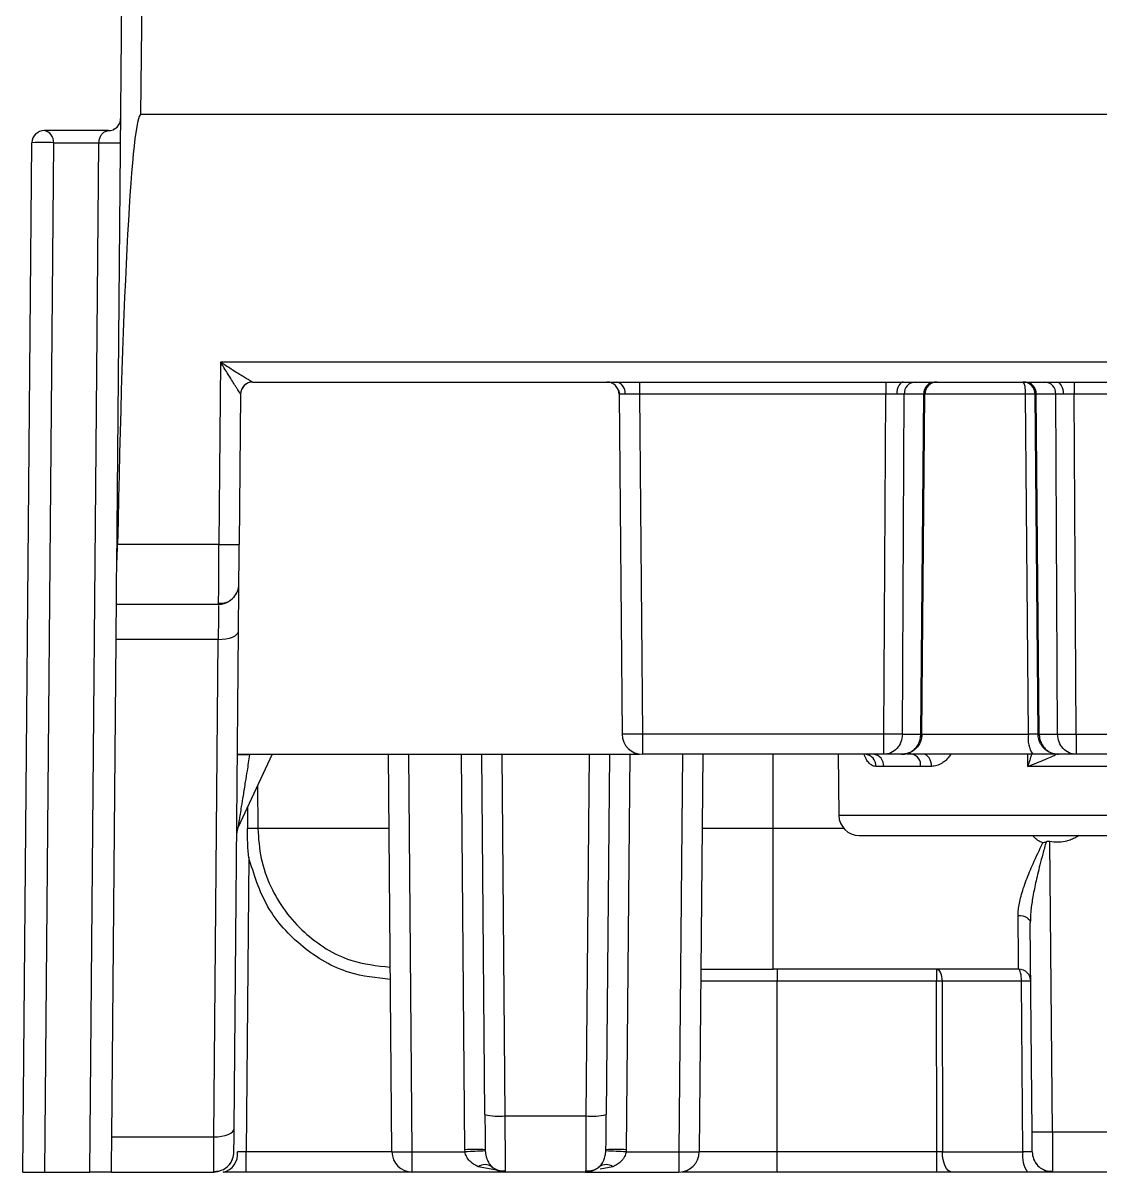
# Model space of a CAD drawing. Header units: inches. Extents: x 897.4 to 914.4, y -8.5 to 2.5.
# Drawn here: x 901.408 to 901.931, y -6.024 to -5.466 of the extents above; entities that cross this region are included whole.
import ezdxf

# ---------------------------------------------------------------- set-up
doc = ezdxf.new("R2010")
doc.units = ezdxf.units.IN
doc.header["$LTSCALE"] = 4
doc.header["$MEASUREMENT"] = 0
doc.layers.get('0').update_dxf_attribs({"linetype": 'CONTINUOUS'})

msp = doc.modelspace()

# ---------------------------------------------------------------- linework, layer by layer
for p, q in [((901.4539814721882, -5.730213188928245), (901.4619482401554, -4.817314521478218)), ((901.4657414363361, -5.51036595195562), (901.4717903397919, -4.817228612470647)), ((902.402161407066, -5.51036595195562), (901.4657414363361, -5.51036595195562)), ((901.4499771517798, -5.518239954327806), (901.4187426459367, -5.518239954327806)), ((901.4084769045274, -6.02375180127848), (901.4128373274889, -5.524093940035397)), ((901.4232663070123, -5.524093940035397), (901.418905884051, -6.02375180127848)), ((901.4232663070123, -5.524093940035397), (901.4453512652184, -5.524093940035397)), ((901.4409907689245, -6.02375180127848), (901.4453512652184, -5.524093940035397)), ((901.5043597902136, -5.630616452811573), (901.5035872324715, -5.719149003409327)), ((902.3635430165223, -5.630616452811573), (901.5043597902136, -5.630616452811573)), ((901.5199686832316, -5.640287211094148), (902.347934169337, -5.640287211094148)), ((901.6940399856784, -5.640697689685598), (901.6944072714355, -5.640910647225494)), ((901.7076241687528, -5.640287211094148), (901.7076241687528, -5.646141196801739)), ((901.8272550467667, -5.640287211094148), (901.8272550467667, -5.646141196801739)), ((901.9186005582022, -5.640287211094148), (901.9186005582022, -5.646141196801739)), ((901.5140657114232, -5.646141196801739), (901.5134293321081, -5.719063094401755)), ((901.5141711635384, -5.645072742477947), (901.514064318106, -5.646139400155827)), ((901.6977820324499, -5.646141196801739), (901.6992228324724, -5.811239242908355)), ((901.8272550467667, -5.646141196801739), (901.7076241687528, -5.646141196801739)), ((901.7076241687528, -5.646141196801739), (901.7090649687752, -5.811239242908355)), ((901.826337144037, -5.811239242908355), (901.8272550467667, -5.646141196801739)), ((901.8352571609922, -5.811239242908355), (901.8361750637218, -5.646141196801739)), ((901.8456207646043, -5.646141196801739), (901.8361750637218, -5.646141196801739)), ((901.8441799645819, -5.811239242908355), (901.8456207646043, -5.646141196801739)), ((901.8447332581902, -5.811239242908355), (901.8461740582127, -5.646141196801739)), ((901.8950582634981, -5.646141196801739), (901.8460290798874, -5.646141196801739)), ((901.8461696215973, -5.646140573475606), (901.8462810503099, -5.645072522480489)), ((901.8964627639399, -5.811239242908355), (901.8950582634981, -5.646141196801739)), ((901.9011223467786, -5.811239242908355), (901.8996815467563, -5.646141196801739)), ((901.909680541247, -5.646141196801739), (901.9002348403645, -5.646141196801739)), ((901.9016756037207, -5.811239242908355), (901.9002348403645, -5.646141196801739)), ((901.9105984256435, -5.811239242908355), (901.909680541247, -5.646141196801739)), ((901.9493022851999, -5.646141196801739), (901.9186005582022, -5.646141196801739)), ((901.9195184425987, -5.811239242908355), (901.9186005582022, -5.646141196801739)), ((901.5035872324715, -5.719149003409327), (901.4544150138465, -5.719149003409327)), ((901.4538248339977, -5.748161241590809), (901.5034184210883, -5.748161241590809)), ((901.5034184210883, -5.748161241590809), (901.503425021012, -5.747278758451996)), ((901.5109547273616, -6.002629331953715), (901.5130622296822, -5.761136141703656)), ((901.4515685400626, -6.006703098226552), (901.4536760423832, -5.765209907976493)), ((901.5032200567132, -5.765209907976493), (901.4536760423832, -5.765209907976493)), ((901.5011125543925, -6.006703098226552), (901.5032200567132, -5.765209907976493)), ((901.826337144037, -5.811239242908355), (901.7090649687752, -5.811239242908355)), ((901.7090649687752, -5.811239242908355), (901.7090649687752, -5.820995836866016)), ((901.826337144037, -5.820995836866016), (901.826337144037, -5.811239242908355)), ((901.8352571609922, -5.811239242908355), (901.8441799645819, -5.811239242908355)), ((901.8442619136353, -5.811239242908355), (901.8964627639399, -5.811239242908355)), ((901.9016756037207, -5.811239242908355), (901.9105984256435, -5.811239242908355)), ((901.9195184425987, -5.811239242908355), (901.9483844008033, -5.811239242908355)), ((901.9195184425987, -5.811239242908355), (901.9195184425987, -5.820995836866016)), ((901.5125398090506, -5.820995836866016), (901.70774472736, -5.820995836866016)), ((901.5294100208312, -5.820995836866016), (901.5127599531742, -5.856702011051912)), ((901.5875360626875, -6.013995133988333), (901.5858518354771, -5.820995836866016)), ((901.5973782356565, -6.013995133988333), (901.5956939351137, -5.820995836866016)), ((901.6229600901328, -6.012914653136806), (901.6212852494807, -5.820995836866016)), ((901.6326533614886, -5.995854583549519), (901.6311273857834, -5.820995836866016)), ((901.6424954977914, -5.996540902287773), (901.6409635454886, -5.820995836866016)), ((901.6832385137913, -5.820995836866016), (901.6817065248223, -5.996540902287773)), ((901.6930746734964, -5.820995836866016), (901.6915486977913, -5.995854583549519)), ((901.7029168097993, -5.820995836866016), (901.7012419691472, -6.012914653136806)), ((901.826337144037, -5.820995836866016), (901.7090649687752, -5.820995836866016)), ((901.7285080875, -5.820995836866016), (901.7268238236234, -6.013995133988333)), ((901.738350260469, -5.820995836866016), (901.7366659599262, -6.013995133988333)), ((901.7725340889078, -5.857030173927612), (901.7725340889078, -5.820995836866016)), ((901.8041589069086, -5.820995836866016), (901.8044173305899, -5.850609328101772)), ((901.8348911218874, -5.820995836866016), (901.826337144037, -5.820995836866016)), ((901.8403832484419, -5.820995836866016), (901.8375307980604, -5.820995836866016)), ((901.8961129679808, -5.826849822573607), (901.8960634685526, -5.820995836866016)), ((901.9195184425987, -5.820995836866016), (901.9109644830814, -5.820995836866016)), ((901.9483844008033, -5.820995836866016), (901.9195184425987, -5.820995836866016)), ((901.8261885357538, -5.826849822573607), (901.8223632932766, -5.826849822573607)), ((901.8493913010468, -5.826849822573607), (901.8440866489932, -5.826849822573607)), ((901.9717898754213, -5.826849822573607), (901.8961129679808, -5.826849822573607)), ((901.5222779232217, -5.836290720178218), (901.5224352947371, -5.857030173927612)), ((901.5173650866419, -5.846826251804192), (901.5173591467105, -5.857024747323635)), ((901.8044173305899, -5.850609328101772), (902.0634855128121, -5.850609328101772)), ((901.5861662851779, -5.857030173927612), (901.5224352947371, -5.857030173927612)), ((901.7725340889078, -5.857030173927612), (901.738035774102, -5.857030173927612)), ((901.7725340889078, -5.925326551628696), (901.7725340889078, -5.857030173927612)), ((901.8068745188709, -5.857030173927612), (901.7725340889078, -5.857030173927612)), ((901.9080648799112, -6.004238540030672), (901.9068355341127, -5.863368740703948)), ((901.5180093858656, -5.870921620119107), (901.5167608269558, -6.013995133988333)), ((901.8982227436085, -6.004238540030672), (901.8973375471676, -5.902802478495378)), ((901.8916799091918, -5.925326551628696), (901.7725340889078, -5.925326551628696)), ((901.7745025895009, -5.925326551628696), (901.7745025895009, -5.931180537336287)), ((901.8518509092999, -5.925326551628696), (901.8518509092999, -5.931180537336287)), ((901.7745025895009, -5.931180537336287), (901.7373886882439, -5.931180537336287)), ((901.8518509092999, -5.931180537336287), (901.7745025895009, -5.931180537336287)), ((901.7745025895009, -6.013995133988333), (901.7745025895009, -5.931180537336287)), ((901.852024377296, -6.013995133988333), (901.8518509092999, -5.931180537336287)), ((901.893058669931, -5.931180537336287), (901.8545287550318, -5.931180537336287)), ((901.854528791698, -5.931180537336287), (901.8547071363045, -6.013995133988333)), ((901.893763211792, -6.013995133988333), (901.893058669931, -5.931180537336287)), ((901.6424954977914, -5.996540902287773), (901.6817065248223, -5.996540902287773)), ((901.4515685400626, -6.006703098226552), (901.5011125543925, -6.006703098226552)), ((901.9080648799112, -6.004238540030672), (901.9598379451577, -6.004238540030672)), ((901.5167608269558, -6.02375180127848), (901.5167608269558, -6.013995133988333)), ((901.5875360626875, -6.013995133988333), (901.5167608269558, -6.013995133988333)), ((901.5973782356565, -6.013995133988333), (901.6229960597173, -6.013995133988333)), ((901.5973782356565, -6.02375180127848), (901.5973782356565, -6.013995133988333)), ((901.6229960597173, -6.013995133988333), (901.6229600901328, -6.012914653136806)), ((901.7012419691472, -6.012914653136806), (901.7012059995627, -6.013995133988333)), ((901.7012059995627, -6.013995133988333), (901.7268238236234, -6.013995133988333)), ((901.7268238236234, -6.013995133988333), (901.7268238236234, -6.02375180127848)), ((901.7745025895009, -6.013995133988333), (901.7366659599262, -6.013995133988333)), ((901.852024377296, -6.013995133988333), (901.7745025895009, -6.013995133988333)), ((901.7745025895009, -6.02375180127848), (901.7745025895009, -6.013995133988333)), ((901.852024377296, -6.02375180127848), (901.852024377296, -6.013995133988333)), ((901.8547072829695, -6.013995133988333), (901.893763211792, -6.013995133988333)), ((901.4084769045274, -6.02375180127848), (901.4143814163181, -6.02375180127848)), ((901.4143814163181, -6.02375180127848), (901.418905884051, -6.02375180127848)), ((901.418905884051, -6.02375180127848), (901.4409907689245, -6.02375180127848)), ((901.44551530999, -6.02375180127848), (901.4409907689245, -6.02375180127848)), ((901.4514198217806, -6.02375180127848), (901.44551530999, -6.02375180127848)), ((901.4514198217806, -6.02375180127848), (901.5010134088712, -6.02375180127848)), ((901.5010134088712, -6.02375180127848), (901.5010257287289, -6.023164554729068)), ((901.5973782356565, -6.02375180127848), (901.5167608269558, -6.02375180127848)), ((901.6426538226291, -6.02375180127848), (901.5973782356565, -6.02375180127848)), ((901.6392007425194, -6.023082935671939), (901.6293921191627, -6.021182964287237)), ((901.6815482366509, -6.02375180127848), (901.6426538226291, -6.02375180127848)), ((901.6815482366509, -6.02375180127848), (901.7268238236234, -6.02375180127848)), ((901.6948099401171, -6.021182964287237), (901.6885943152539, -6.022386937045508)), ((901.852024377296, -6.02375180127848), (901.7745025895009, -6.02375180127848)), ((901.9597528061412, -6.02375180127848), (901.908150055594, -6.02375180127848))]:
    msp.add_line(p, q)
at = {"flags": 128}
for points in [[(901.8357161490233, -5.640287211094148), (901.8351011461278, -5.640399189800561), (901.8345094629631, -5.640730909301841), (901.8339635392696, -5.641269756410368), (901.8334840914748, -5.641995344694976), (901.8330893060355, -5.642880101140861), (901.8327941427785, -5.643890512801832), (901.8326098215745, -5.644988226787613), (901.8325432723433, -5.646131626912291)], [(901.9101394559456, -5.640287211094148), (901.910754458841, -5.640399189800561), (901.9113461420059, -5.640730909301841), (901.9118920473661, -5.641269756410368), (901.9123714951609, -5.641995344694976), (901.9127662806003, -5.642880101140861), (901.9130614438571, -5.643890512801832), (901.9132457833944, -5.644988226787613), (901.9133123142924, -5.646131626912291)], [(901.4538248339977, -5.748161241590809), (901.4538296739418, -5.747603694698305), (901.4538441204415, -5.745952137110573), (901.4538675135046, -5.743268938107116), (901.4538990464737, -5.739655406517608), (901.4539375460289, -5.735248014098848), (901.4539814721882, -5.730213188928245)], [(901.4536760423832, -5.765209907976493), (901.4537179885652, -5.760402486845566), (901.4537545814759, -5.756211205263608), (901.4537845011303, -5.752785478171234), (901.4538066475411, -5.750247404157948), (901.453820214051, -5.74868747551171), (901.4538248339977, -5.748161241590809)], [(901.5032200567132, -5.765209907976493), (901.50513572125, -5.765144092070138), (901.5069781266329, -5.764921674639522), (901.5086768003431, -5.76455119891929), (901.510166696465, -5.764046781413031), (901.5113909089895, -5.763427781897099), (901.5123025784578, -5.762717813432049), (901.512866871939, -5.761944082370256), (901.5130622296822, -5.761136141703656)], [(901.8403832484419, -5.820995836866016), (901.8393188640711, -5.820808839026231), (901.83840224466, -5.820331811203563)], [(901.8493913010468, -5.826849822573607), (901.8493116619668, -5.825705102464178), (901.8490887312088, -5.8246057751637), (901.8487310886736, -5.82359371352179), (901.8482522275388, -5.822707343761209), (901.8476703709271, -5.821980398825605), (901.8470076652494, -5.821440451729787), (901.8462892635484, -5.821108108902373), (901.8455424821753, -5.820995836866016)], [(901.8914322287197, -5.899188873573383), (901.892580395456, -5.899252672836369), (901.8936847460318, -5.899453897178475), (901.8947031142675, -5.899784920021137), (901.8955966339455, -5.90023298151176), (901.8963312421259, -5.900781215178517), (901.8968788891327, -5.901408427932902), (901.8972186385413, -5.902090933381874), (901.8973375471676, -5.902802478495378)], [(901.4514198217806, -6.02375180127848), (901.4514243683948, -6.023225567357579), (901.4514380082371, -6.021665565378855), (901.451460154648, -6.019127528031812), (901.4514900743023, -6.015701800939437), (901.4515265938804, -6.011510482691237), (901.4515685400626, -6.006703098226552)], [(901.5011125543925, -6.006703098226552), (901.5030282189293, -6.006637245653954), (901.5048706243124, -6.006414901555825), (901.5065692980224, -6.006044352503105), (901.5080591941444, -6.005539971663089), (901.5092834800014, -6.004920972147158), (901.5101951494696, -6.00421104034835), (901.5107594429509, -6.003437309286558), (901.5109547273616, -6.002629331953715)], [(901.8591787679811, -6.02375180127848), (901.858311171337, -6.023564730106209), (901.8574765743117, -6.023010776505528), (901.8567066198729, -6.022110840235001), (901.8560306410152, -6.020899240898167), (901.855474340775, -6.019422031296352), (901.8550587655757, -6.017735237449005), (901.854799828567, -6.015903098614029), (901.8547072829695, -6.013995133988333)], [(901.5010134088712, -6.02375180127848), (901.5029230601441, -6.023564730106209), (901.503711897698, -6.023374652302003)], [(901.636022989229, -6.021182964287237), (901.6367223978161, -6.021763757577864), (901.6368292065822, -6.021843323325379)], [(901.6871826282285, -6.021979501752234), (901.6874796614638, -6.021763757577864), (901.6881790700509, -6.021182964287237)]]:
    msp.add_lwpolyline(points, dxfattribs=at)
for centre, radius, start, end in [((901.4499771223334, -5.512334452288006), 0.005905511811024079, 270, 359.4999999999888), ((901.4187426279648, -5.524145475910054), 0.005905511811024071, 90, 179.4999999999966), ((901.4179556358182, -5.523522935476074), 0.005341280252872463, 353.8631211189904, 81.52691227151533), ((901.4167292128859, -5.585665229792249), 0.06169416904591658, 88.12977942501097, 93.61682108481484), ((901.417587031089, -5.695789831201542), 0.1717897936966869, 88.1054878984237, 89.61457341867661), ((901.4505657549802, -5.406545353151609), 0.1176641881876175, 267.4600076526692, 272.5399923473308), ((901.5199710270313, -5.646192720004542), 0.005905511811024071, 90, 179.4999999999966), ((901.5199694428883, -5.646192416792343), 0.005905397022170912, 123.0077062096422, 169.0704493351559), ((901.519968626784, -5.646190847747269), 0.005903636653390298, 89.99945216693462, 123.0093595564477), ((901.6918767475247, -5.646192720004542), 0.005905511811024056, 0.5000000000034318, 90), ((901.6954622752127, -5.645433149447773), 0.005247365049541107, 352.4802967368348, 78.71646540426946), ((901.8418145848678, -5.645923599318063), 0.005643717517828042, 92.92033770984, 182.2096266097843), ((901.8512603049323, -5.645923618656077), 0.005643735939979192, 92.92015043615056, 182.2094229260394), ((901.8518694040189, -5.646122155310697), 0.005835364654967688, 90.68779249829981, 180.1747227122105), ((901.8520793320642, -5.646192720004542), 0.005905511811024056, 90, 179.4999999999534), ((901.8937762638976, -5.646192720004542), 0.005905511811024071, 0.50000000000333, 90), ((901.8939862387481, -5.646122081958993), 0.005835290415146681, 359.8245548329053, 89.31292995659214), ((901.8945952597578, -5.645923655481068), 0.00564377476925208, 357.7909664089207, 87.07946022888063), ((901.9040409976049, -5.645923619885098), 0.005643739204315111, 357.7905908389405, 87.07944484143799), ((901.5072774107316, -5.578092191821416), 0.141105072591095, 268.5014305715191, 272.4987825403795), ((901.503418424591, -5.73831870425651), 0.009842519685039498, 318.6367157208888, 359.5000000000025), ((901.503418424591, -5.73831870425651), 0.009842519685039646, 269.9999999992118, 301.4070252471642), ((901.7090649682883, -5.811153349925803), 0.00984251968503981, 180.4999999999963, 270), ((901.844456611386, -5.787178312968829), 0.02406252029628314, 269.3412558903765, 270.65874410963), ((901.9095540401422, -5.813552598566522), 0.01329410121091548, 169.9787336964466, 214.0482115149264), ((901.9013989752497, -5.78718432967524), 0.02405650377680998, 269.3411347987279, 270.6588652012656), ((901.5154896816401, -5.990208605643753), 0.1689217798333482, 88.99845047853952, 91.00154952146048), ((901.8168427472502, -5.826509230377845), 0.005531042530388584, 356.4695897508899, 85.42163975941985), ((901.8207388402361, -5.82643414412272), 0.005465525574887073, 355.6381795406919, 84.27951692304023), ((901.8389003733955, -5.826117592314137), 0.005237710924479748, 351.9637458090892, 77.92138903476999), ((901.8142594697101, -5.85052342866596), 0.009842519685041353, 180.4999999956918, 270), ((901.5181121599445, -5.859197790251801), 0.005905511811025159, 155.0000000000027, 179.4999999999967), ((901.5196901278939, -6.050746011752647), 0.1937352878678854, 89.18811002524177, 90.68938709070447), ((901.891679897131, -5.931232090083283), 0.005905511811024068, 0.4999999999990553, 90), ((901.6397741982285, -5.964652017768209), 0.0320047875670692, 257.1445069852475, 274.8776286660959), ((901.6844278255566, -5.964651654137322), 0.03200514998070152, 265.1224245955277, 282.8554101281575), ((901.9031438117598, -5.722227068094581), 0.2820544047082257, 269.0002966169322, 270.9997033830676), ((901.5039144262976, -6.015175227003391), 0.008745623590567117, 281.2836862368594, 7.519783261466287), ((901.5010133822864, -6.013909255437613), 0.00984251968503981, 318.6367157202975, 359.5000000000051), ((901.597378229605, -6.013909255437613), 0.009842519685039816, 180.4999999999989, 270), ((901.6278811766173, -6.294928369016576), 0.2820566486302059, 89.00030084627383, 90.9996991537262), ((901.6423624166995, -6.306313962247318), 0.292959644213109, 91.86645653736431, 93.7903523543638), ((901.6818395762967, -6.306315303883756), 0.2929609872966133, 86.20965205611444, 88.13353905216296), ((901.6963208826626, -6.294928204763636), 0.2820564844022672, 89.00030026414025, 90.99969973585975), ((901.7268238230497, -6.013909255437613), 0.009842519685039816, 270, 359.5000000000025), ((901.9060252945648, -6.016286983530637), 0.01247442376430259, 169.4132590503026, 216.756094475759), ((901.908150040978, -6.013909255437613), 0.009842519685039547, 180.4999999999989, 221.6161145038671), ((901.6327075541959, -6.026123728066489), 0.005950063544313524, 56.13692914116874, 123.8630708588334), ((901.6426538201563, -6.013909255437613), 0.009842519685039353, 239.5260514900019, 269.9999999986582), ((901.6815482324985, -6.013909255437613), 0.00984251968503944, 269.9999999993551, 302.3534430544672), ((901.691494505084, -6.026123694453061), 0.005950035632706645, 56.13674878342755, 123.8632512165801), ((901.908150040978, -6.013909255437613), 0.009842519685039571, 239.9777820168421, 270)]:
    msp.add_arc(centre, radius, start, end)
msp.add_ellipse((901.4632821150442, -5.792347683088064), major_axis=(0.002462318096049465, 0.2819817216399834), ratio=0.03490348340044997, start_param=0.0003047838548551065, end_param=1.308506964775689)
for points, knots in [([(901.4453512363132, -5.524093941251599), (901.4453705337805, -5.523794337876359), (901.4454121654163, -5.523147984737653), (901.4456149928048, -5.522256714544282), (901.4459033889103, -5.521404604866496), (901.4462940766292, -5.520606418467315), (901.4469828022477, -5.519593232316643), (901.4482661923986, -5.518524703886978), (901.4493282867716, -5.518347945902693), (901.4499771223334, -5.51823996409903)], [0, 0, 0, 0, 0.05168176916563827, 0.1114963197165196, 0.1834837232101979, 0.2699951158658561, 0.3723859513708925, 0.616589331179332, 1, 1, 1, 1]), ([(901.4541431703202, -5.516520050862944), (901.4538077311321, -5.516828194448695), (901.4532679755986, -5.517324028601123), (901.4525825250258, -5.517627992453307), (901.452323058013, -5.517743053401381)], [0, 0, 0, 0, 0.6214650286629405, 1, 1, 1, 1]), ([(901.5043598268644, -5.630616464162389), (901.5054817161069, -5.631325723407785), (901.5073898382819, -5.63253203972027), (901.510284190508, -5.634336158607919), (901.512838824721, -5.635939639280359), (901.5152909139024, -5.637456992797491), (901.5172660645167, -5.638685077675126), (901.518745507348, -5.639595391576976), (901.5197300896297, -5.640176638733969), (901.5198922006766, -5.640251768645731), (901.5199686701155, -5.640287208193518)], [0, 0, 0, 0, 0.17667685932107, 0.3004940419477802, 0.4601695018389719, 0.592705345296911, 0.7180108206016471, 0.8252197191809129, 0.9175543539300174, 1, 1, 1, 1]), ([(901.5140642825036, -5.646139410149721), (901.5140424995737, -5.646109854638278), (901.5139975372617, -5.646048848881414), (901.5137328017112, -5.64563136891624), (901.5133218774365, -5.644983911252123), (901.5127485705532, -5.644081114126334), (901.5120198438012, -5.642932187370612), (901.5110107973712, -5.641328247058075), (901.5096356194373, -5.639114088336584), (901.508040615429, -5.636561110737385), (901.5062513444477, -5.633660834227837), (901.5050602845873, -5.631743840689391), (901.5043598268644, -5.630616464162389)], [0, 0, 0, 0, 0.05428158049074643, 0.1120430248055164, 0.175057927648909, 0.2446996528036852, 0.3219891051989283, 0.4076742612647186, 0.5400691377138239, 0.6996984391483612, 0.8233938070542924, 0.9999999999999999, 0.9999999999999999, 0.9999999999999999, 0.9999999999999999]), ([(901.697407963438, -5.644182926090516), (901.6974649627682, -5.6442953514348), (901.6977698685072, -5.644896746792726), (901.6978034140462, -5.645580458654936), (901.6978306885545, -5.64613635685765)], [0, 0, 0, 0, 0.1869408248716509, 0.9999999999999999, 0.9999999999999999, 0.9999999999999999, 0.9999999999999999]), ([(901.8950582691052, -5.646141185346088), (901.8950566421614, -5.645822962166275), (901.8950528717473, -5.645085485470085), (901.89497466422, -5.644040266466672), (901.8948655842112, -5.642949406912479), (901.8946617669484, -5.641856790574075), (901.8943383092441, -5.640627070115399), (901.8939890615577, -5.640415884326459), (901.8937762638976, -5.64028720819352)], [0, 0, 0, 0, 0.1039065821735861, 0.2408017008018002, 0.3522484299444547, 0.5013984991208489, 0.6962006140028755, 1, 1, 1, 1]), ([(901.8996815508449, -5.646141185346087), (901.899645230624, -5.646137732728195), (901.8995762619027, -5.646131176527934), (901.8990732212006, -5.646123520708868), (901.8984204163562, -5.646119195686663), (901.8976936316127, -5.646118435071817), (901.8969791684082, -5.646120847346952), (901.8963328398262, -5.646125694283042), (901.8957921074642, -5.646131520679774), (901.895380004498, -5.646137485329704), (901.8951491168468, -5.646140140580297), (901.8950582691052, -5.646141185346088)], [0, 0, 0, 0, 0.1869143765111353, 0.3549330166604834, 0.504027603204232, 0.6341727171661189, 0.7453461107332207, 0.8375289266994763, 0.9107058500123582, 0.9648652848173254, 1, 1, 1, 1]), ([(901.503425021012, -5.747278758451996), (901.5034260972226, -5.747141048627349), (901.5034304932728, -5.746578538485172), (901.5034540532288, -5.74290082229999), (901.5034841642538, -5.737632678660269), (901.5035135203976, -5.732342959603079), (901.5035476148742, -5.726078950184777), (901.503573786437, -5.721500996214071), (901.5035872324715, -5.719149003409327)], [0, 0, 0, 0, 0.08624599318392598, 0.3522932805448283, 0.5000520087718793, 0.6572601825036797, 0.8239122564776533, 1, 1, 1, 1]), ([(901.513260569503, -5.738404595353935), (901.5132605695031, -5.73840459534371), (901.5132786572967, -5.736331939489359), (901.5133410023951, -5.729187898823008), (901.5133847728953, -5.724172296290352), (901.5134293601122, -5.719063107291677)], [0, 0, 0, 0, 0.5, 0.5, 1, 1, 1, 1]), ([(901.5130621941449, -5.761136159852333), (901.5131211161217, -5.754384370065738), (901.5131718578974, -5.748569938489302), (901.5132416667662, -5.740570634438027), (901.513260569503, -5.738404595355806), (901.513260569503, -5.738404595353935)], [0, 0, 0, 0, 0.5, 0.5, 1, 1, 1, 1]), ([(901.5034217210502, -5.747591741503056), (901.504328147954, -5.747609636175901), (901.5061898857792, -5.747646390589489), (901.5088595655884, -5.746559519236185), (901.5111670439024, -5.744684750670942), (901.5120897052307, -5.742889670270451), (901.5125450156571, -5.742003842721606)], [0, 0, 0, 0, 0.2399941596156467, 0.4929313141369682, 0.7497742101292743, 1, 1, 1, 1]), ([(901.5034116011672, -5.748695432086461), (901.5034101962063, -5.748803309969221), (901.503405465639, -5.749166539751819), (901.503370290261, -5.752082357292915), (901.5033097946509, -5.757392443678892), (901.5032505379396, -5.762554555008188), (901.5032200567132, -5.765209907976493)], [0, 0, 0, 0, 0.1169727941986083, 0.3938527668466005, 0.6882022195745676, 0.9999999999999999, 0.9999999999999999, 0.9999999999999999, 0.9999999999999999]), ([(901.7090649682883, -5.811239241023227), (901.7089186701327, -5.811240501095716), (901.7086234967991, -5.811243043436701), (901.7080245032814, -5.811247906778204), (901.706944049447, -5.811256040383977), (901.7047463508599, -5.811269804191321), (901.7022164921523, -5.811276681435312), (901.6998028329064, -5.811272180174445), (901.6994430324647, -5.811251746853026), (901.6992228233763, -5.811239241023227)], [0, 0, 0, 0, 0.02855136316954762, 0.05760565472281536, 0.1171351627632825, 0.2411407109495039, 0.5008427151962693, 0.6945001784812699, 1, 1, 1, 1]), ([(901.8352571642916, -5.811239241023227), (901.8349812814032, -5.811242310611072), (901.8344678335211, -5.811248023445916), (901.8334821118324, -5.811252996181638), (901.8325393367458, -5.811255021332412), (901.8311430501489, -5.811255515472576), (901.8295193001571, -5.811253080188845), (901.8279152140478, -5.811247067271931), (901.827140652328, -5.811243454285073), (901.8266925570205, -5.811241181292139), (901.8264701194305, -5.81123996693564), (901.8263371517168, -5.811239241023227)], [0, 0, 0, 0, 0.1580068652923536, 0.2940678589850443, 0.4081616351436932, 0.50027056487909, 0.7548861385197886, 0.8792571356311949, 0.9401504571739063, 0.9642234170976325, 1, 1, 1, 1]), ([(901.8352571642916, -5.811239241023227), (901.8352368980594, -5.813801593716318), (901.8342665232733, -5.816339360749321), (901.8309678988011, -5.819947366181482), (901.8286595203442, -5.820995869610842), (901.8263371517168, -5.820995869610842)], [0, 0, 0, 0, 0.5, 0.5, 1, 1, 1, 1]), ([(901.8348911113005, -5.820995869610842), (901.835493628577, -5.820959980494235), (901.836671995151, -5.820889790746934), (901.838333630784, -5.820347571913365), (901.8398072720046, -5.819558249478286), (901.8410663525204, -5.818555815479758), (901.8420996977318, -5.817410794089422), (901.8429079725702, -5.81617877623149), (901.8435030843666, -5.814910573448987), (901.843898730835, -5.813648163130928), (901.8441311159395, -5.812425363515327), (901.8441640759565, -5.811625242336928), (901.8441799768103, -5.811239241023227)], [0, 0, 0, 0, 0.1248219615019363, 0.2441191860893426, 0.3578933957739875, 0.4661470048273298, 0.5688832473962909, 0.6661063410740327, 0.7578216992288563, 0.8440362105055695, 0.9247586124954889, 1, 1, 1, 1]), ([(901.8447332562126, -5.811239241023227), (901.8446888259999, -5.811898053278696), (901.8445947052559, -5.813293677922221), (901.8438640875362, -5.815404110124177), (901.8425662784591, -5.817496951891387), (901.8405885437542, -5.819331944352045), (901.8379602834722, -5.8207117989368), (901.8359402221629, -5.820898767977845), (901.8348911113005, -5.820995869610842)], [0, 0, 0, 0, 0.1285555395003132, 0.2723314229489743, 0.4313556627834509, 0.6056414966864764, 0.7951914688950893, 1, 1, 1, 1]), ([(901.9011223397492, -5.811239241023227), (901.9011224775703, -5.811255033752111), (901.9006598530585, -5.811263726397725), (901.8989657442947, -5.811263732900461), (901.8977785829837, -5.81125504160789), (901.8964627805893, -5.811239241023227)], [0, 0, 0, 0, 0.5, 0.5, 1, 1, 1, 1]), ([(901.9109644846613, -5.820995869610842), (901.9103256771134, -5.820959980494235), (901.9090763362378, -5.820889790746934), (901.9073117113035, -5.820347571913365), (901.905746756526, -5.819558249478283), (901.9044104236843, -5.818555815479754), (901.9033151411463, -5.817410794089417), (901.9024601327309, -5.816178776231485), (901.9018323466403, -5.814910573448983), (901.901416406163, -5.813648163130924), (901.9011732698492, -5.812425363515325), (901.9011389139948, -5.811625242336927), (901.9011223397492, -5.811239241023227)], [0, 0, 0, 0, 0.1248219615020946, 0.2441191860896136, 0.3578933957743416, 0.4661470048277367, 0.5688832473967167, 0.6661063410744321, 0.7578216992292095, 0.8440362105058428, 0.9247586124956486, 1, 1, 1, 1]), ([(901.9016756191515, -5.811239241023228), (901.9017182802119, -5.811898053278695), (901.9018086531925, -5.813293677922219), (901.9025042400535, -5.815404110124174), (901.9037320247463, -5.817496951891384), (901.9055969590008, -5.819331944352044), (901.908070811517, -5.8207117989368), (901.9099753632441, -5.820898767977845), (901.9109644846613, -5.820995869610842)], [0, 0, 0, 0, 0.1285555395001329, 0.2723314229486829, 0.4313556627831228, 0.6056414966861858, 0.7951914688949044, 1, 1, 1, 1]), ([(901.9105984316702, -5.811239241023227), (901.9113849591897, -5.811249586086152), (901.9126608631931, -5.811255188485536), (901.9157998275227, -5.811255188485536), (901.9176575551893, -5.811249586086152), (901.9195184442451, -5.811239241023227)], [0, 0, 0, 0, 0.5, 0.5, 1, 1, 1, 1]), ([(901.9195184442451, -5.820995869610842), (901.9171960756175, -5.820995869610842), (901.9148876971608, -5.819947366181482), (901.9115890726886, -5.81633936074932), (901.9106186979025, -5.813801593716319), (901.9105984316702, -5.811239241023227)], [0, 0, 0, 0, 0.5, 0.5, 1, 1, 1, 1]), ([(901.5184423291311, -5.821312614186095), (901.5180338333236, -5.823879640301815), (901.5173412269795, -5.828232043778021), (901.5162749798051, -5.834816966025106), (901.5153528234697, -5.840612544582047), (901.514503018239, -5.845866823971813), (901.5138686212238, -5.849853252825449), (901.5134004849938, -5.852808954947186), (901.5130618725656, -5.854917947285821), (901.5128186557516, -5.856377177878401), (901.5127779108869, -5.856602625174856), (901.5127599486037, -5.856702013115537)], [0, 0, 0, 0, 0.2007616255518868, 0.3403921727127719, 0.5171972200482284, 0.6587122326272163, 0.7612718643540124, 0.84484561566634, 0.9105181281724104, 0.9605521152439659, 1, 1, 1, 1]), ([(901.8223632864274, -5.826849846762791), (901.8219783072391, -5.826816526440492), (901.8212090159624, -5.826749943534021), (901.8201138604807, -5.826199108891464), (901.8189307043172, -5.82518504544475), (901.817714416835, -5.82355716012901), (901.8170333599988, -5.821848428884568), (901.8166935515454, -5.820995869610806)], [0, 0, 0, 0, 0.1656838085627051, 0.3310805168740115, 0.5001550078467045, 0.7506059042987939, 1, 1, 1, 1]), ([(901.8985389935682, -5.820995869610842), (901.895936610534, -5.820995869610842), (901.8907493329497, -5.820995869610842), (901.8831053548538, -5.820995869610842), (901.8756039071823, -5.820995869610842), (901.8682524536636, -5.820995869610842), (901.8610479333073, -5.820995869610842), (901.8539958837772, -5.820995869610842), (901.8470777603266, -5.820995869610842), (901.8426197661718, -5.820995869610842), (901.8403832542123, -5.820995869610842)], [0, 0, 0, 0, 0.1259900294581205, 0.2511333831628864, 0.3757090895113633, 0.4999999999999999, 0.6242909104886368, 0.7488666168371128, 0.8740099705418795, 1, 1, 1, 1]), ([(901.858787287851, -5.820995869610806), (901.8583839747813, -5.821572329507218), (901.857579463165, -5.822722226988293), (901.8561333090726, -5.824150697930968), (901.8542923534978, -5.825504574733542), (901.8520187196395, -5.826619427702425), (901.8502617376289, -5.826773511463159), (901.8493913036026, -5.826849846762791)], [0, 0, 0, 0, 0.1660336311277607, 0.3311967673661042, 0.4991297272227213, 0.7518617006320683, 1, 1, 1, 1]), ([(901.8961129710876, -5.826849846763411), (901.8991273420236, -5.825678759705366), (901.9020711007348, -5.824513712203858), (901.9070515316369, -5.822443967930569), (901.9091288067638, -5.821513285779266), (901.9095964685885, -5.821153070457777)], [0, 0, 0, 0, 0.5, 0.5, 1, 1, 1, 1]), ([(901.9109644846613, -5.820995869610842), (901.9109240935707, -5.820995869610842), (901.9108443805973, -5.820995869610842), (901.9101597908141, -5.820995869610842), (901.9090520180614, -5.820995869610842), (901.9075465234639, -5.820995869610842), (901.9056854979899, -5.820995869610842), (901.9035279308335, -5.820995869610842), (901.9011329049818, -5.820995869610842), (901.899406737917, -5.820995869610842), (901.8985389935682, -5.820995869610842)], [0, 0, 0, 0, 0.1263140788959814, 0.2492844502804842, 0.3726357461308134, 0.5000591991364364, 0.6235367069622665, 0.7499737364150997, 0.8743117733500329, 1, 1, 1, 1]), ([(901.5180093979958, -5.870921608582077), (901.5178217272481, -5.868628670421835), (901.5174432100004, -5.864003993148089), (901.5173873331075, -5.859364153178237), (901.5173591602581, -5.857024769109317)], [0, 0, 0, 0, 0.4958050096294746, 1, 1, 1, 1]), ([(901.5224352947371, -5.857030173927612), (901.5227772062069, -5.861924269588155), (901.5234530883973, -5.871598797608049), (901.5282776616948, -5.885250476333711), (901.5354300367513, -5.897394597022356), (901.5476163537348, -5.910681518040215), (901.5649483782332, -5.921920718630393), (901.5802470583021, -5.923615175307889), (901.5867536050598, -5.924335829740267)], [0, 0, 0, 0, 0.143125664562842, 0.2829272961177442, 0.4195336943573428, 0.55305027610916, 0.8099117529239797, 1, 1, 1, 1]), ([(901.8142594697101, -5.860365948350999), (901.8142594697101, -5.860365948350999), (901.8678916360807, -5.860365948350999), (902.0000112039756, -5.860365948350999), (902.0536433703462, -5.860365948350999), (902.0536433703462, -5.860365948350999)], [0, 0, 0, 0, 0.5, 0.5, 1, 1, 1, 1]), ([(901.903388173937, -5.864002113387173), (901.9017593034228, -5.863229123094504), (901.8998385116728, -5.86231759982484), (901.898659763081, -5.860623405153158), (901.8984806172962, -5.860365922059432)], [0, 0, 0, 0, 0.8480203615148052, 1, 1, 1, 1]), ([(901.9210331535038, -5.860365948350999), (901.9203386974009, -5.860809335355932), (901.9189503591144, -5.861695742937465), (901.916652416091, -5.862662906371721), (901.9138604999364, -5.863444519238564), (901.9105351773238, -5.863861012026771), (901.9080692379882, -5.863532878981577), (901.9068355440336, -5.863368716080936)], [0, 0, 0, 0, 0.1658733624221153, 0.3316096421176145, 0.500159418435441, 0.7499328978595682, 1, 1, 1, 1]), ([(901.8914322454115, -5.899188876469112), (901.8914575919795, -5.898262470682461), (901.8915101939831, -5.896339890850648), (901.8920093745646, -5.893221053164576), (901.8928060759133, -5.889796890775314), (901.8939371063406, -5.886045782642911), (901.8958052838022, -5.880802948065043), (901.8989144476767, -5.873446254970263), (901.9017890367533, -5.867377960021534), (901.9033881799953, -5.864002147827424)], [0, 0, 0, 0, 0.08612436509007812, 0.1787348154941223, 0.2784011768611038, 0.3855807330347983, 0.5006411629799141, 0.7222050566936123, 1, 1, 1, 1]), ([(901.9050062181302, -5.863421448542661), (901.9044627029193, -5.865401301481369), (901.9034321040212, -5.869155445277059), (901.902038636084, -5.874462556672353), (901.9008824378305, -5.879141640622107), (901.8996337256605, -5.884579653477718), (901.8984370148182, -5.890623104885401), (901.8974947256341, -5.897120389805862), (901.897387096879, -5.90101086288156), (901.8973375323586, -5.902802479181411)], [0, 0, 0, 0, 0.1480113677981025, 0.2806551674862264, 0.3979382061295783, 0.4998706379753652, 0.6911761757260036, 0.8577823862071187, 1, 1, 1, 1]), ([(901.9033881801104, -5.864002159739847), (901.9036789899808, -5.863900708751363), (901.9042232305534, -5.863710846749801), (901.9047574496237, -5.86351339301182), (901.90500621372, -5.863421446835821)], [0, 0, 0, 0, 0.5343406666357524, 1, 1, 1, 1]), ([(901.9068355440336, -5.863368716080936), (901.9064947542014, -5.863312796829815), (901.9058757637788, -5.863211228421367), (901.9052758464582, -5.863356263580937), (901.9050062181302, -5.863421448542662)], [0, 0, 0, 0, 0.5505575205463878, 0.9999999999999999, 0.9999999999999999, 0.9999999999999999, 0.9999999999999999]), ([(901.5868052311301, -5.930249141429185), (901.580044206639, -5.929539483820775), (901.5646592070129, -5.927924627661874), (901.5435254832289, -5.91533552002857), (901.5256559090941, -5.895863179251171), (901.5205584033258, -5.879236048495699), (901.5180093858656, -5.870921620119107)], [0, 0, 0, 0, 0.2071604639388013, 0.4714024722738664, 0.7356738003112459, 1, 1, 1, 1]), ([(901.891679897131, -5.925326578272259), (901.89167949719, -5.925287775233215), (901.8916786915685, -5.925209612287262), (901.8916722833056, -5.924571719645813), (901.8916620878184, -5.923536454270819), (901.8916477161697, -5.922055013242458), (901.8916292743827, -5.92012966814637), (901.891606734787, -5.91775310004475), (901.8915800997044, -5.914924636772517), (901.8915493883005, -5.911649179510178), (901.8915145198239, -5.907926588165111), (901.8914758034988, -5.903797875632995), (901.8914468257746, -5.900731664168223), (901.8914322454115, -5.899188876469112)], [0, 0, 0, 0, 0.08482233373320915, 0.1708619647010223, 0.258118915416258, 0.3465932060264361, 0.4362848544222873, 0.5271938763390348, 0.6193202854509743, 0.7126640934599018, 0.8072253101778387, 0.9030039436045155, 1, 1, 1, 1]), ([(901.7374397643205, -5.925326551628696), (901.7389669818211, -5.925326551628696), (901.750358782488, -5.925326551628695), (901.762243055582, -5.925326551628696), (901.7725340889078, -5.925326551628696)], [0, 0, 0, 0, 0.1340628707748653, 1, 1, 1, 1]), ([(901.8518509124935, -5.925326578272259), (901.8525570803862, -5.925326578272259), (901.8532347180562, -5.925941742824017), (901.8542377382765, -5.928134421095029), (901.8545225973329, -5.929623347383309), (901.854528759732, -5.931180555424829)], [0, 0, 0, 0, 0.4999999999999999, 0.4999999999999999, 0.9999999999999999, 0.9999999999999999, 0.9999999999999999, 0.9999999999999999]), ([(901.8930586545133, -5.931180555424829), (901.8930554253635, -5.930857350095781), (901.8930480567344, -5.930119824651683), (901.8929693232882, -5.9290737071668), (901.8928504419397, -5.927987415537432), (901.8926322266213, -5.926894777376202), (901.8922837037278, -5.925666162355345), (901.8919084208044, -5.925455101217394), (901.891679897131, -5.92532657827226)], [0, 0, 0, 0, 0.1055264929219422, 0.2408019502209379, 0.3527577821262003, 0.5013982564562762, 0.6963829288919554, 0.9999999999999999, 0.9999999999999999, 0.9999999999999999, 0.9999999999999999]), ([(901.854528759732, -5.931180555424953), (901.8541020239248, -5.931179847605261), (901.853460809043, -5.931178784032639), (901.8526580647236, -5.93117928945273), (901.8521968707835, -5.931179881943256), (901.8519660320848, -5.931180331319998), (901.8518509124935, -5.931180555424827)], [0, 0, 0, 0, 0.4995136212628966, 0.7505711078648095, 0.8756094525991621, 1, 1, 1, 1]), ([(901.8975851840781, -5.931180555424827), (901.8975502988534, -5.931177250837582), (901.8974840165648, -5.931170972087587), (901.8969996972891, -5.931163848936023), (901.8963689440113, -5.931159923976805), (901.8956636747744, -5.931159337825605), (901.8949667691194, -5.931161663799738), (901.8943323933195, -5.93116618374298), (901.8937973921528, -5.93117158236586), (901.893384925704, -5.931177070814439), (901.8931515854522, -5.931179562912697), (901.8930586545133, -5.931180555424829)], [0, 0, 0, 0, 0.1855152028537537, 0.3524808070319699, 0.500870399349242, 0.6306602922251007, 0.741829738749472, 0.8343611017056245, 0.9082399722714243, 0.9634553170253173, 1, 1, 1, 1]), ([(901.6326533648971, -5.995854577553303), (901.6326865409599, -5.999656177800554), (901.6327186944183, -6.003340505298783), (901.6327713192342, -6.009370338407885), (901.6327913571662, -6.011666178431799), (901.6328022558439, -6.01291467048478)], [0, 0, 0, 0, 0.5, 0.5, 1, 1, 1, 1]), ([(901.691399796811, -6.012914670484781), (901.6914106954886, -6.011666178431799), (901.6914307334206, -6.009370338407886), (901.6914833582365, -6.003340505298784), (901.6915155116949, -5.999656177800553), (901.6915486877576, -5.995854577553303)], [0, 0, 0, 0, 0.5, 0.5, 1, 1, 1, 1]), ([(901.6426538201563, -6.023751775122653), (901.6426538201562, -6.023751775122655), (901.642637181822, -6.020891928730755), (901.64257917769, -6.010922005930048), (901.6425382013455, -6.003878869924981), (901.6424955098091, -5.99654092165005)], [0, 0, 0, 0, 0.5, 0.5, 1, 1, 1, 1]), ([(901.6817065428456, -5.99654092165005), (901.6816638513094, -6.003878869924978), (901.6816228749648, -6.010922005930052), (901.6815648708327, -6.020891928730752), (901.6815482324986, -6.023751775122655), (901.6815482324985, -6.023751775122653)], [0, 0, 0, 0, 0.5, 0.5, 1, 1, 1, 1]), ([(901.5010257287289, -6.023164554729068), (901.5010298853437, -6.023023547007244), (901.5010423183147, -6.022601774714808), (901.5010629781666, -6.019375383416799), (901.501087768864, -6.014019999777689), (901.5011042925537, -6.009142064245975), (901.5011125543925, -6.006703098226552)], [0, 0, 0, 0, 0.1434021514245995, 0.4289343403629706, 0.7144673746387084, 0.9999999999999999, 0.9999999999999999, 0.9999999999999999, 0.9999999999999999]), ([(901.5108555271985, -6.013995146535038), (901.5108555271985, -6.01399514652759), (901.5108649785756, -6.0129121259931), (901.5108998829926, -6.008912475967246), (901.5109252538984, -6.006005258108049), (901.5109547148775, -6.002629364285839)], [0, 0, 0, 0, 0.5, 0.5, 1, 1, 1, 1]), ([(901.898307896066, -6.013995146535038), (901.8983076125369, -6.013962657328438), (901.8983070557232, -6.013898852797311), (901.8983021652891, -6.013338464559153), (901.8982942166059, -6.012427635679785), (901.8982833814072, -6.011186044883091), (901.8982699691675, -6.009649154440756), (901.8982548583981, -6.007917631775363), (901.898238894522, -6.006088352757002), (901.8982281539245, -6.004857602191391), (901.8982227512582, -6.004238517947424)], [0, 0, 0, 0, 0.1269704371663717, 0.2493532486097, 0.3721429992153571, 0.5002866797669309, 0.6286470797385562, 0.7600001687673804, 0.8792768264970611, 0.9999999999999999, 0.9999999999999999, 0.9999999999999999, 0.9999999999999999]), ([(901.9080648961702, -6.004238517947424), (901.9080790869715, -6.009363223333605), (901.9080932777728, -6.014438757399611), (901.9081216593754, -6.021654768263934), (901.9081358501767, -6.023751775122653), (901.908150040978, -6.023751775122653)], [0, 0, 0, 0, 0.5, 0.5, 1, 1, 1, 1]), ([(901.5010150955184, -6.023451064752614), (901.5019233377917, -6.023426227410473), (901.5037969326615, -6.023374990952775), (901.5064619428504, -6.022203478686538), (901.508765933702, -6.020278002264812), (901.5096853063378, -6.018482464167572), (901.51014000344, -6.01759443907552)], [0, 0, 0, 0, 0.2374061383397837, 0.4897403874960363, 0.7476392508399937, 1, 1, 1, 1]), ([(901.587536084693, -6.013995146535038), (901.587536280903, -6.014017629969391), (901.5885970870547, -6.014030719167688), (901.5922410072865, -6.014030719167687), (901.5948016870022, -6.014017629969392), (901.597378229605, -6.013995146535038)], [0, 0, 0, 0, 0.5, 0.5, 1, 1, 1, 1]), ([(901.6293921300033, -6.02118298125882), (901.6286364296866, -6.020801357849117), (901.6271984022943, -6.02007516400666), (901.6252579949593, -6.018469612118534), (901.6236191046969, -6.016512236580462), (901.6231911644213, -6.014783382865431), (901.6229960535975, -6.013995146535038)], [0, 0, 0, 0, 0.2627649980752456, 0.5000173437047143, 0.7720428912909969, 1, 1, 1, 1]), ([(901.6328214289972, -6.013509675019161), (901.6328610008973, -6.013968871724785), (901.6329490049458, -6.01499008043638), (901.6333006739851, -6.016545852763143), (901.6338991252321, -6.018234480790143), (901.6347995005647, -6.01990019919961), (901.6356092836016, -6.020749236215766), (901.6360229750798, -6.02118298125882)], [0, 0, 0, 0, 0.1352484952040708, 0.3007794695413545, 0.5000226953107015, 0.7445780650048283, 1, 1, 1, 1]), ([(901.688179077575, -6.021182981258819), (901.6884634063377, -6.020898011367375), (901.6890266816539, -6.02033346593014), (901.6897430209461, -6.019273309093346), (901.6904611692005, -6.017847839338634), (901.6911112720625, -6.015977204614872), (901.6912956882223, -6.014287768425058), (901.6913806236576, -6.013509675019161)], [0, 0, 0, 0, 0.1702255365485937, 0.3372287839689029, 0.5001846751186986, 0.7698030793935545, 1, 1, 1, 1]), ([(901.7012059990573, -6.013995146535038), (901.7011377269861, -6.014380460422667), (901.700996354004, -6.015178341201375), (901.7004875195275, -6.016328956619476), (901.6997670281816, -6.017455960575061), (901.6986354113807, -6.018734953215522), (901.6970010741235, -6.020074403596208), (901.6955648196893, -6.020801053307033), (901.6948099226514, -6.02118298125882)], [0, 0, 0, 0, 0.1103818366882643, 0.2285709096911083, 0.3578347523750817, 0.5006829284658286, 0.7375583536576813, 1, 1, 1, 1]), ([(901.7268238230497, -6.013995146535038), (901.7294003656525, -6.014017629969391), (901.7319610453683, -6.014030719167688), (901.7356049656, -6.014030719167687), (901.7366657717517, -6.014017629969392), (901.7366659679617, -6.013995146535038)], [0, 0, 0, 0, 0.5, 0.5, 1, 1, 1, 1]), ([(901.8990233876926, -6.017594292410548), (901.8994783643718, -6.018482228743734), (901.9003991064495, -6.020279156766108), (901.9027027802624, -6.022188848021496), (901.905365927751, -6.023332663078989), (901.9072400096285, -6.023356301573187), (901.9081483689467, -6.023367759048302)], [0, 0, 0, 0, 0.2519340546722049, 0.5098421426303686, 0.7624226227808305, 1, 1, 1, 1]), ([(901.5167608141458, -6.023751775122653), (901.5160744115428, -6.023751775122653), (901.5147048319925, -6.023751775122653), (901.5126776938229, -6.023751775122653), (901.5104033467229, -6.023751775122653), (901.5079341427418, -6.023751775122653), (901.5063966249968, -6.023751775122653), (901.5056256255502, -6.023751775122653)], [0, 0, 0, 0, 0.1665593160573691, 0.3323359093437283, 0.5001978388395246, 0.7493705741880313, 1, 1, 1, 1]), ([(901.6351877322113, -6.020244895123892), (901.6358557747917, -6.020893605383769), (901.6372260919394, -6.022224267259291), (901.6398911382091, -6.023250230601021), (901.6417475389535, -6.023234626335124), (901.6426507793309, -6.023227034007302)], [0, 0, 0, 0, 0.3281456133938661, 0.6731061374700938, 0.9999999999999999, 0.9999999999999999, 0.9999999999999999, 0.9999999999999999]), ([(901.681551279949, -6.023227034007302), (901.6824545203264, -6.023234626335124), (901.6843109210707, -6.023250230601021), (901.6869759673406, -6.022224267259291), (901.6883462844881, -6.020893605383769), (901.6890143270685, -6.020244895123892)], [0, 0, 0, 0, 0.3268938625299061, 0.6718543866061338, 0.9999999999999999, 0.9999999999999999, 0.9999999999999999, 0.9999999999999999]), ([(901.7745025895009, -6.02375180127848), (901.7665554644137, -6.02375180127848), (901.7507855468151, -6.02375180127848), (901.7356514524164, -6.02375180127848), (901.7281440650385, -6.02375180127848)], [0, 0, 0, 0, 0.5039420807011582, 1, 1, 1, 1]), ([(901.8591787755234, -6.023751775122653), (901.8584239958815, -6.023751775122653), (901.856923937499, -6.023751775122653), (901.854498858065, -6.023751775122653), (901.8528526805773, -6.023751775122653), (901.8520243786463, -6.023751775122653)], [0, 0, 0, 0, 0.3347378542567429, 0.6652621457443433, 1, 1, 1, 1]), ([(901.8960309188685, -6.023751775122653), (901.8934803321386, -6.023751775122653), (901.8883879269114, -6.023751775122653), (901.8808828061242, -6.023751775122653), (901.8735051238925, -6.023751775122653), (901.8662474276376, -6.023751775122653), (901.8615376960066, -6.023751775122653), (901.8591787755234, -6.023751775122653)], [0, 0, 0, 0, 0.2004595231353644, 0.4002299202304992, 0.5997700797694913, 0.7995404768646293, 1, 1, 1, 1]), ([(901.908150040978, -6.023751775122653), (901.9081107098234, -6.023751775122653), (901.9080330549557, -6.023751775122653), (901.9073671165744, -6.023751775122653), (901.9062907424284, -6.023751775122653), (901.9043342273129, -6.023751775122653), (901.9010714653383, -6.023751775122653), (901.8977144648595, -6.023751775122653), (901.8960309188685, -6.023751775122653)], [0, 0, 0, 0, 0.1264714204081959, 0.2497033594384575, 0.3733167556565812, 0.5009000733839383, 0.7496998627623525, 1, 1, 1, 1])]:
    msp.add_open_spline(points, degree=3, knots=knots)
for points in [[(901.5199710270313, -5.640287208193518), (901.5199710270309, -5.640287208193518), (901.5199702413531, -5.640287208193518), (901.5199686701155, -5.640287208193518)], [(901.5140657400841, -5.646141185346088), (901.5140657452102, -5.646140597948157), (901.5140652593251, -5.646140006265235), (901.5140642825036, -5.646139410149721)], [(901.7006645002492, -5.646119841766497), (901.6988427057, -5.646138813837244), (901.6977820651151, -5.646144696709695), (901.6977820344719, -5.646141185346087)], [(901.707624179384, -5.646141185346087), (901.7050474712142, -5.646144696709695), (901.7024866259318, -5.646138813837244), (901.7006645002492, -5.646119841766497)], [(901.8325432762261, -5.646131616868702), (901.8309737467749, -5.646140122181933), (901.829115971822, -5.646143025095782), (901.8272550354798, -5.646141185346088)], [(901.8361750480548, -5.646141185346088), (901.8353885678216, -5.646143025095782), (901.8341127111047, -5.646140122181933), (901.8325432762261, -5.646131616868702)], [(901.8460340772851, -5.646139934208392), (901.8459411212432, -5.646140768300189), (901.8458022570957, -5.646141182035397), (901.8456207657148, -5.646141185346087)], [(901.846174045117, -5.646141185346087), (901.8461740451459, -5.646141182035397), (901.8461270187692, -5.646140768300189), (901.8460340772851, -5.646139934208392)], [(901.8998215186766, -5.646139934208392), (901.8997285771926, -5.646140768300189), (901.8996815508159, -5.646141182035397), (901.8996815508449, -5.646141185346087)], [(901.9002348302471, -5.646141185346087), (901.9000533388661, -5.646141182035397), (901.8999144747187, -5.646140768300189), (901.8998215186766, -5.646139934208392)], [(901.9133123197356, -5.646131616868702), (901.9117428848572, -5.646140122181933), (901.9104670281403, -5.646143025095782), (901.9096805479071, -5.646141185346088)], [(901.918600560482, -5.646141185346088), (901.9167396241398, -5.646143025095782), (901.9148818491869, -5.646140122181933), (901.9133123197356, -5.646131616868702)], [(901.4539814600163, -5.730213197114882), (901.45401219188, -5.726691674331295), (901.4543457913151, -5.722974130249744), (901.4544150430136, -5.71914899184816)], [(901.8979464737223, -5.820995848667339), (901.8973879656057, -5.822886397504102), (901.8967683955597, -5.824866410037678), (901.8961129710876, -5.826849846763411)], [(901.8440866359299, -5.826849846762791), (901.8373791762501, -5.826849846762791), (901.8313671330588, -5.826849846762791), (901.8261885402553, -5.826849846762791)], [(901.5167608141458, -6.013995146535038), (901.515205310053, -6.014017764683116), (901.5136845325743, -6.014030719167501), (901.5125848079848, -6.014030719167687)], [(901.6328022558439, -6.01291467048478), (901.6328042105802, -6.013111442825615), (901.6328105146557, -6.013309889628065), (901.6328214289972, -6.013509675019161)], [(901.6913806236576, -6.013509675019161), (901.691391537999, -6.013309889628065), (901.6913978420746, -6.013111442825615), (901.691399796811, -6.012914670484781)], [(901.8547072774752, -6.013995146535092), (901.8538702171904, -6.013998430066769), (901.8529537825917, -6.013998394262098), (901.8520243786463, -6.013995146535038)], [(901.898307896066, -6.013995146535038), (901.8983081624322, -6.014025669075724), (901.8963443068777, -6.014025651029554), (901.8937632252749, -6.013995146535038)]]:
    msp.add_open_spline(points, degree=3)

doc.saveas('drawing.dxf')
